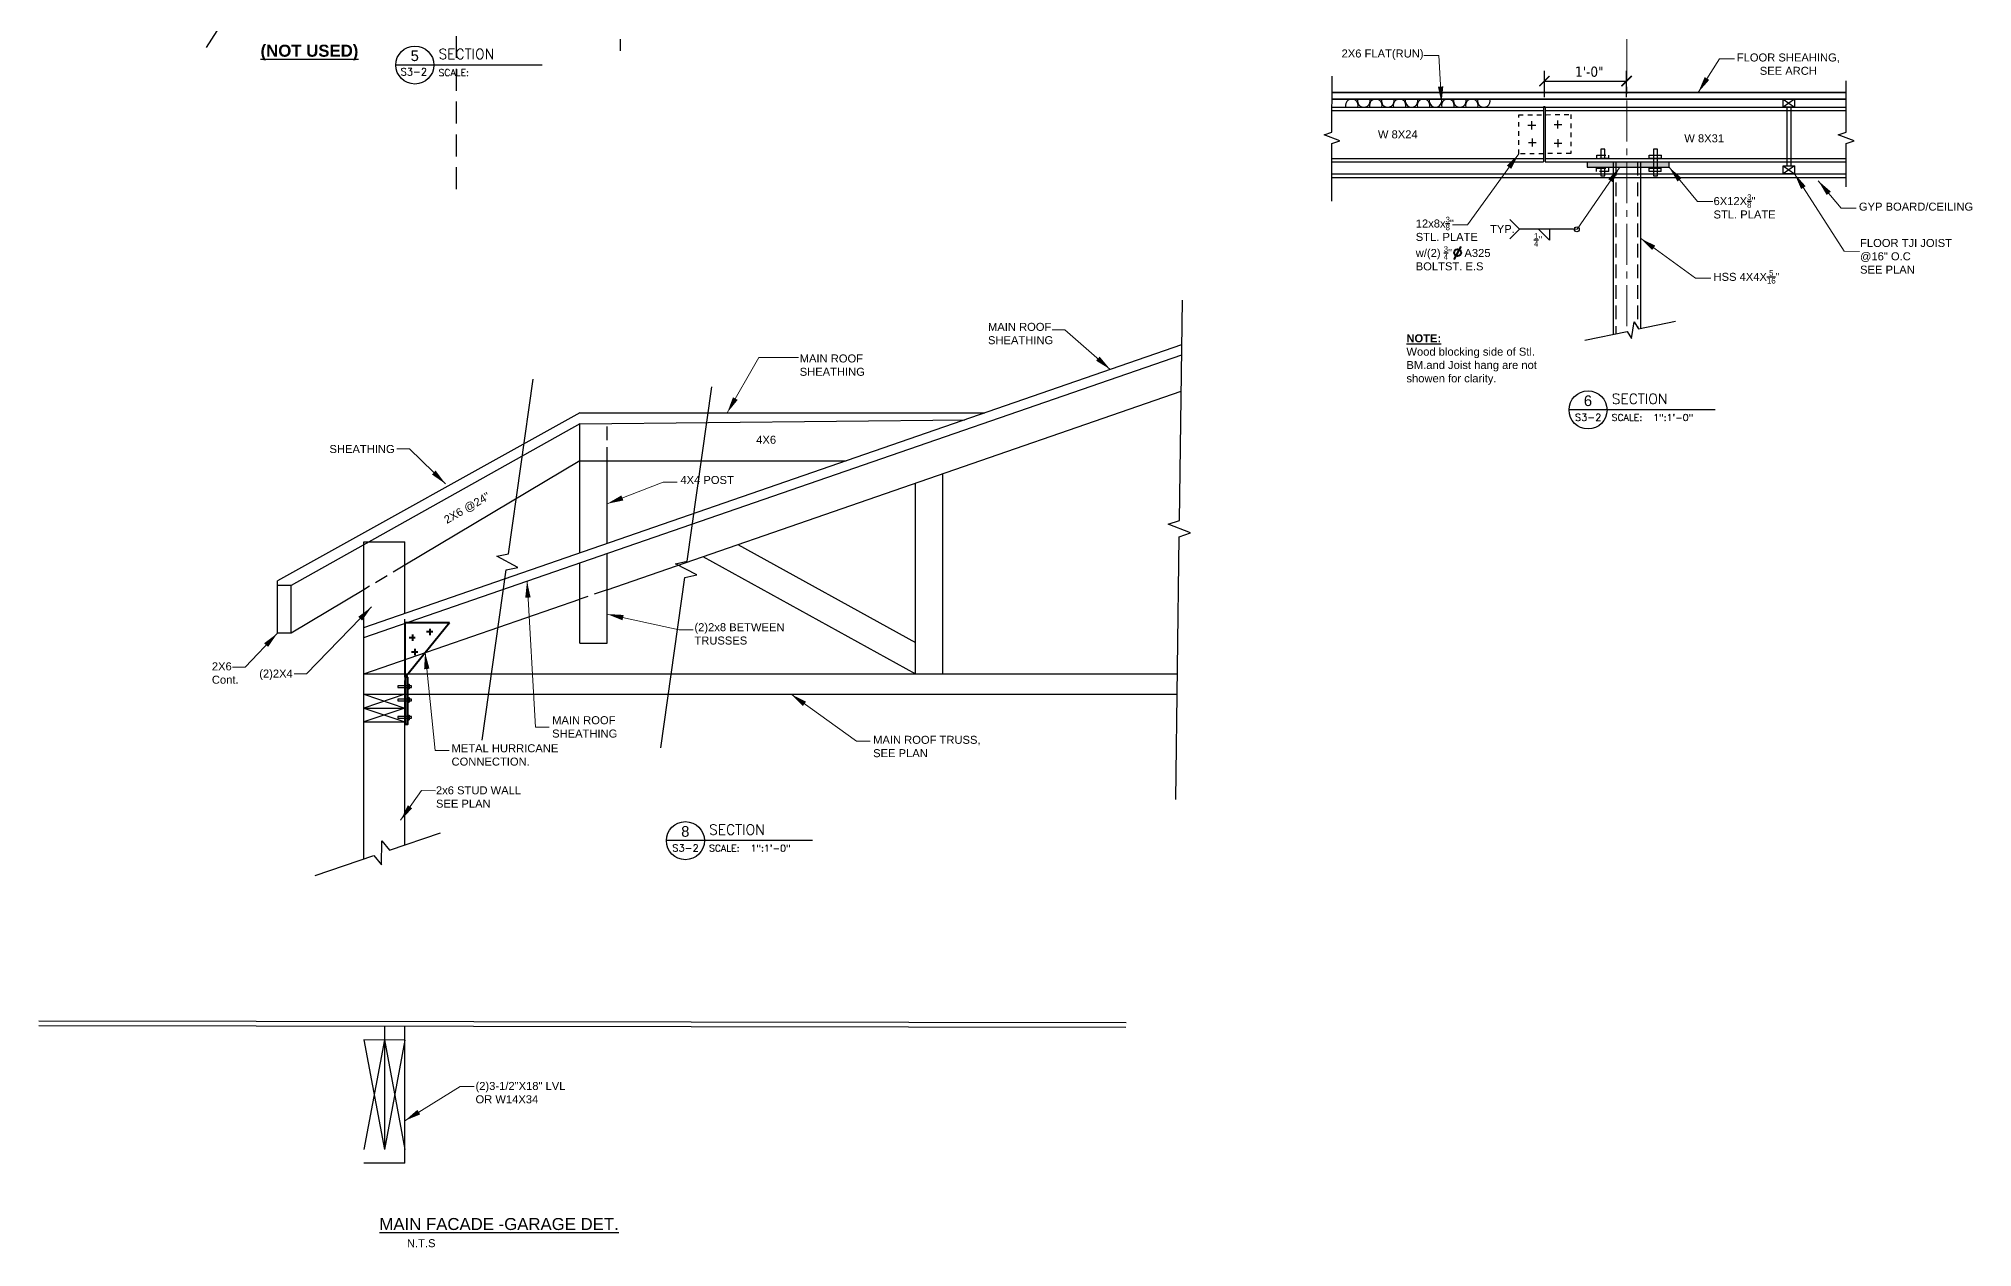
# Model space of a CAD drawing. Extents: x 4834 to 83801, y -13735 to 32221.
# Drawn here: x 12386 to 12668.9, y -5054.1 to -4877.3 of the extents above; entities that cross this region are included whole.
import ezdxf
from ezdxf.enums import TextEntityAlignment as Align

# ---------------------------------------------------------------- set-up
doc = ezdxf.new("R2010")
doc.units = 0
doc.header["$LTSCALE"] = 8
doc.header["$MEASUREMENT"] = 0
for name, pattern in [('$0$DASHED2', [0.375, 0.25, -0.125]), ('$3$HIDDEN', [0.375, 0.25, -0.125]), ('100776_PBASE$0$DASHED', [0.75, 0.5, -0.25]), ('100776_PBASE$0$DASHED2', [0.375, 0.25, -0.125]), ('AI-Linetype-13', [0.333333, 0.166667, -0.166667]), ('CENTER2', [1.125, 0.75, -0.125, 0.125, -0.125]), ('DASHDOT', [1, 0.5, -0.25, 0, -0.25])]:
    doc.linetypes.add(name, pattern=pattern)
doc.layers.get('0').update_dxf_attribs({"lineweight": 9})
doc.layers.get('DefPoints').update_dxf_attribs({"color": 17})
for name, color, linetype in [('A-TEXT', 6, 'Continuous'), ('ANNSXTEXT', 2, 'Continuous'), ('AUDIT_I_011120114236-1', 7, 'Continuous'), ('E.O.S', 10, 'Continuous'), ('S-DIM', 3, 'Continuous'), ('s-text', 6, 'Continuous')]:
    doc.layers.add(name, color=color, linetype=linetype)
for name, color, linetype, lineweight in [('DIM_DA', 4, 'Continuous', 25), ('GLAZING', 2, 'Continuous', 40), ('TEXT', 6, 'Continuous', 25)]:
    doc.layers.add(name, color=color, linetype=linetype, lineweight=lineweight)
doc.layers.add('S-GRID LINE', color=8, linetype='DASHDOT', transparency=0.6)
doc.styles.add('ANNDTTEXT', font='romans.shx')
doc.styles.add('Arial', font='arial.ttf')
doc.styles.add('ROOMS', font='arial.ttf', dxfattribs={"height": 8})
doc.styles.get("Standard").update_dxf_attribs({"font": 'stylu.ttf'})
doc.styles.add('TAHOMA 48', font='tahoma.ttf')
doc.dimstyles.new('arch1-12', dxfattribs={"dimtxt": 1.5, "dimasz": 1.5, "dimexe": 1.5, "dimexo": 1.5, "dimgap": 1.5, "dimtad": 1, "dimdec": 4, "dimzin": 3, "dimdsep": 46, "dimlunit": 4, "dimtxsty": 'Standard', "dimblk": 'ARCHTICK', "dimcen": 1.5, "dimadec": 0, "dimazin": 0, "dimtfac": 1, "dimtdec": 4, "dimtmove": 1, "dimatfit": 2, "dimfxl": 1, "dimtolj": 1, "dimtzin": 0, "dimarcsym": 0})
doc.dimstyles.new('Forum 24', dxfattribs={"dimscale": 24, "dimtxt": 0.1875, "dimasz": 0.09375, "dimexe": 0.0625, "dimexo": 0.0625, "dimgap": 0.125, "dimtad": 1, "dimdec": 4, "dimrnd": 1, "dimzin": 7, "dimdsep": 46, "dimlunit": 4, "dimtxsty": 'Standard', "dimblk": 'OBLIQUE', "dimblk1": 'DIMTICK', "dimblk2": 'OBLIQUE', "dimcen": -0.0625, "dimdle": 0.125, "dimclrd": 256, "dimclre": 256, "dimclrt": 256, "dimadec": 0, "dimazin": 0, "dimtfac": 1, "dimtdec": 4, "dimtmove": 1, "dimatfit": 3, "dimfxl": 0.0625, "dimtvp": 1.2, "dimfrac": 2, "dimtolj": 1, "dimtzin": 7, "dimlwd": 13, "dimarcsym": 0})

# ---------------------------------------------------------------- blocks, each defined once
blk = doc.blocks.new('_Oblique')
at = {"color": 0, "linetype": 'ByBlock', "lineweight": -2}
blk.add_line((-0.5, -0.5), (0.5, 0.5), dxfattribs=at)
blk = doc.blocks.new('DIMTICK')
for p, q in [((-1, 0), (1, 0)), ((0, 1), (0, -1))]:
    blk.add_line(p, q)
at = {"const_width": 0.141}
blk.add_lwpolyline([(0.71, 0.71), (-0.71, -0.71)], dxfattribs=at)
blk = doc.blocks.new('_ArchTick')
at = {"color": 0, "linetype": 'ByBlock', "const_width": 0.15}
blk.add_lwpolyline([(-0.5, -0.5), (0.5, 0.5)], dxfattribs=at)
blk = doc.blocks.new('*D2771')
at = {"layer": 'A-TEXT', "color": 0, "lineweight": -2, "transparency": 16777216}
for p, q in [((12606.26, -4885.83), (12606.26, -4882)), ((12618.3, -4885.83), (12618.3, -4882)), ((12606.26, -4883.5), (12618.3, -4883.5))]:
    blk.add_line(p, q, dxfattribs=at)
at = {"layer": 'DefPoints', "color": 0, "transparency": 16777216}
for p in [(12618.3, -4883.5), (12606.26, -4887.33), (12618.3, -4887.33)]:
    blk.add_point(p, dxfattribs=at)
at = {"layer": 'A-TEXT', "color": 0, "lineweight": -2, "transparency": 16777216, "xscale": 1.5, "yscale": 1.5, "zscale": 1.5, "rotation": 180}
blk.add_blockref('_ArchTick', (12606.26, -4883.5), dxfattribs=at)
at = {"layer": 'A-TEXT', "color": 0, "lineweight": -2, "transparency": 16777216, "xscale": 1.5, "yscale": 1.5, "zscale": 1.5}
blk.add_blockref('_ArchTick', (12618.3, -4883.5), dxfattribs=at)
at = {"layer": 'A-TEXT', "color": 0, "transparency": 16777216, "insert": (12612.84, -4882.14), "char_height": 1.5, "attachment_point": 5, "style": 'TAHOMA 48'}
blk.add_mtext('\\A1;1\'-0"', dxfattribs=at)

msp = doc.modelspace()

# ---------------------------------------------------------------- hatches: boundary and pattern name
at = {"layer": 'ANNSXTEXT', "lineweight": 40}
h = msp.add_hatch(color=2, dxfattribs=at)
h.dxf.hatch_style = 1
h.paths.add_polyline_path([(12624.50344, -4896.09263), (12624.50344, -4895.34263), (12612.50344, -4895.34263), (12612.50344, -4896.09263)])
at = {"layer": 'GLAZING'}
h = msp.add_hatch(color=2, dxfattribs=at)
h.dxf.hatch_style = 1
h.paths.add_polyline_path([(12439.59804, -4970.67405), (12439.9998, -4970.67405), (12439.9998, -4977.55684), (12439.59804, -4977.55684)])

# ---------------------------------------------------------------- linework, layer by layer
at = {"layer": 'ANNSXTEXT'}
for p, q in [((12479.29077, -4771.59319), (12410.46114, -4878.57095)), ((12433.54511, -4963.4263), (12553.21941, -4922.04893)), ((12433.54511, -4964.90269), (12553.19955, -4923.53218)), ((12469.13251, -4957.88877), (12553.12842, -4928.8472)), ((12465.13251, -4932.01921), (12420.9087, -4956.61621)), ((12465.13251, -4933.63629), (12422.9087, -4957.26652)), ((12465.13251, -4932.01921), (12524.38271, -4932.01921)), ((12465.13251, -4933.63629), (12521.46116, -4933.02934)), ((12465.13251, -4952.50496), (12465.13251, -4933.63629)), ((12465.13251, -4939.02934), (12439.54511, -4954.31643)), ((12465.13251, -4939.02934), (12504.10757, -4939.02934)), ((12469.13251, -4951.12196), (12469.13251, -4939.02934)), ((12503.79245, -4939.02934), (12504.10757, -4939.02934)), ((12518.25965, -4970.19311), (12518.25965, -4940.90307)), ((12514.25965, -4970.19311), (12514.25965, -4942.28607)), ((12433.54511, -4950.91184), (12439.54511, -4950.91184)), ((12433.54511, -4963.4263), (12433.54511, -4950.91184)), ((12439.54511, -4961.3518), (12439.54511, -4950.91184)), ((12469.13251, -4953.26105), (12469.13251, -4952.59835)), ((12469.13251, -4965.7005), (12469.13251, -4953.26105)), ((12483.16401, -4953.03738), (12514.25965, -4970.19311)), ((12488.25437, -4951.27739), (12514.25965, -4965.62473)), ((12465.13251, -4954.64405), (12465.13251, -4953.98135)), ((12465.13251, -4965.7005), (12465.13251, -4954.64405)), ((12420.9087, -4964.25579), (12420.9087, -4956.61621)), ((12422.9087, -4957.26652), (12420.9087, -4957.26652)), ((12422.9087, -4964.25579), (12422.9087, -4957.26652)), ((12433.54511, -4957.90111), (12422.9087, -4964.25579)), ((12433.54511, -4970.19311), (12465.13251, -4959.27177)), ((12422.9087, -4964.25579), (12420.9087, -4964.25579)), ((12433.54511, -4997.27499), (12433.54511, -4963.4263)), ((12465.13251, -4965.7005), (12469.13251, -4965.7005)), ((12433.54511, -4970.19311), (12552.57502, -4970.19311)), ((12433.54511, -4973.19311), (12552.53486, -4973.19311)), ((12433.54511, -4973.19311), (12439.54511, -4975.19311)), ((12439.54511, -4973.19311), (12433.54511, -4975.19311)), ((12439.54511, -4995.24535), (12439.54511, -4973.19311)), ((12433.54511, -4975.19311), (12439.54511, -4975.19311)), ((12433.54511, -4975.19311), (12439.54511, -4977.19311)), ((12439.54511, -4975.19311), (12433.54511, -4977.19311)), ((12433.54511, -4977.19311), (12439.54511, -4977.19311)), ((12545.06, -5021.2347), (12385.9788, -5020.97442)), ((12545.04036, -5021.9252), (12385.98171, -5021.66495)), ((12439.54511, -5023.7526), (12433.54511, -5023.74278)), ((12433.54511, -5023.74278), (12436.59103, -5039.74778)), ((12436.5597, -5023.74771), (12433.54511, -5039.7428)), ((12436.55578, -5021.7477), (12436.59103, -5039.74778)), ((12436.5597, -5023.74771), (12439.54511, -5039.75262)), ((12439.54511, -5023.7526), (12436.59103, -5039.74778)), ((12439.54511, -5041.75262), (12439.54511, -5021.75259)), ((12439.54184, -5041.75261), (12433.54184, -5041.7428))]:
    msp.add_line(p, q, dxfattribs=at)
at = {"layer": 'ANNSXTEXT', "color": 7, "linetype": 'CENTER2', "lineweight": 20}
msp.add_line((12618.30262, -4877.35896), (12618.30262, -4919.70081), dxfattribs=at)
at = {"layer": 'ANNSXTEXT', "color": 4, "lineweight": 35}
for p, q in [((12575.19473, -4885.15558), (12650.43036, -4885.15558)), ((12575.19296, -4886.14034), (12650.42842, -4886.14034))]:
    msp.add_line(p, q, dxfattribs=at)
at = {"layer": 'ANNSXTEXT', "lineweight": 40}
for p, q in [((12606.40262, -4887.32564), (12606.11269, -4887.32564)), ((12594.05276, -4907.68712), (12593.02599, -4909.60414)), ((12593.56503, -4908.59773), (12593.56503, -4908.59773))]:
    msp.add_line(p, q, dxfattribs=at)
at = {"layer": 'ANNSXTEXT', "linetype": '$0$DASHED2', "lineweight": 30}
for p, q in [((12616.70262, -4895.32564), (12616.70262, -4920.45272)), ((12619.90262, -4895.32564), (12619.90262, -4919.56745))]:
    msp.add_line(p, q, dxfattribs=at)
at = {"layer": 'ANNSXTEXT', "linetype": '$0$DASHED2'}
for p, q in [((12469.13251, -4939.02934), (12469.13251, -4933.02934)), ((12469.13251, -4957.88877), (12465.13251, -4959.27177))]:
    msp.add_line(p, q, dxfattribs=at)
at = {"layer": 'ANNSXTEXT', "linetype": '100776_PBASE$0$DASHED2'}
msp.add_line((12439.54511, -4954.31643), (12433.54511, -4957.90111), dxfattribs=at)
at = {"layer": 'ANNSXTEXT', "linetype": '$3$HIDDEN'}
msp.add_line((12439.54511, -4973.19311), (12439.54511, -4961.3518), dxfattribs=at)
at = {"layer": 'ANNSXTEXT', "color": 4, "linetype": 'AI-Linetype-13', "lineweight": 30, "ltscale": 0.5}
msp.add_lwpolyline([(12602.50704, -4888.46013), (12610.1208, -4888.37583), (12610.1208, -4894.07745), (12602.50704, -4894.16175)], close=True, dxfattribs=at)
at = {"layer": 'ANNSXTEXT', "color": 3, "lineweight": 30}
msp.add_lwpolyline([(12612.50344, -4896.09263), (12624.50344, -4896.09263), (12624.50344, -4895.34263), (12612.50344, -4895.34263)], close=True, dxfattribs=at)
at = {"layer": 'ANNSXTEXT', "lineweight": 40}
msp.add_circle((12593.56503, -4908.59773), 0.5032, dxfattribs=at)
at = {"layer": 'AUDIT_I_011120114236-1', "color": 6}
for p, q in [((12444.41925, -4881.15373, -48), (12438.23175, -4881.15373, -48)), ((12459.62116, -4881.15373, -48), (12444.41925, -4881.15373, -48)), ((12616.05986, -4931.59948, -48), (12609.87236, -4931.59948, -48)), ((12631.26176, -4931.59948, -48), (12616.05986, -4931.59948, -48)), ((12484.00138, -4994.59574, -48), (12477.81388, -4994.59574, -48)), ((12499.20328, -4994.59574, -48), (12484.00138, -4994.59574, -48))]:
    msp.add_line(p, q, dxfattribs=at)
for centre in [(12441.01167, -4881.15373, -48), (12612.65228, -4931.59948, -48), (12480.5938, -4994.59574, -48)]:
    msp.add_circle(centre, 2.77992, dxfattribs=at)
at = {"layer": 'DIM_DA', "color": 4, "linetype": 'ByBlock'}
for p, q in [((12575.19263, -4887.82564), (12606.11269, -4887.82564)), ((12575.19397, -4887.32564), (12606.11269, -4887.32564)), ((12606.11269, -4887.32564), (12606.11269, -4895.32564)), ((12606.40262, -4887.32564), (12606.40262, -4895.32564)), ((12606.40262, -4887.32564), (12650.42863, -4887.32564)), ((12606.40262, -4887.82564), (12650.4273, -4887.82564)), ((12641.18126, -4886.14034), (12642.85976, -4887.31508)), ((12642.85976, -4886.14034), (12641.18126, -4887.31508)), ((12641.74725, -4887.32564), (12641.74725, -4895.88539)), ((12642.33549, -4887.32564), (12642.33549, -4895.88539)), ((12603.86411, -4889.96582), (12604.993, -4889.96582)), ((12604.39276, -4889.3845), (12604.39276, -4890.56148)), ((12607.67215, -4889.85214), (12608.80104, -4889.85214)), ((12608.2008, -4889.27083), (12608.2008, -4890.44781)), ((12603.94866, -4892.47367), (12605.07755, -4892.47367)), ((12604.47731, -4891.89235), (12604.47731, -4893.06934)), ((12607.70014, -4892.55892), (12608.82904, -4892.55892)), ((12608.2288, -4891.97761), (12608.2288, -4893.15459)), ((12575.17258, -4895.32564), (12606.11269, -4895.32564)), ((12575.17392, -4894.82564), (12606.11269, -4894.82564)), ((12606.40262, -4894.82564), (12650.40859, -4894.82564)), ((12606.40262, -4895.32564), (12650.40725, -4895.32564)), ((12616.30262, -4895.32564), (12616.30262, -4920.53627)), ((12620.30262, -4895.32564), (12620.30262, -4919.70081)), ((12641.18126, -4895.88539), (12642.85976, -4897.06014)), ((12642.85976, -4895.88539), (12641.18126, -4897.06014)), ((12575.16644, -4897.62181), (12650.40111, -4897.62181)), ((12575.16795, -4897.06014), (12650.40261, -4897.06014))]:
    msp.add_line(p, q, dxfattribs=at)
for points in [[(12641.18126, -4886.14034), (12642.85976, -4886.14034), (12642.85976, -4887.31508), (12641.18126, -4887.31508)], [(12641.18126, -4895.88539), (12642.85976, -4895.88539), (12642.85976, -4897.06014), (12641.18126, -4897.06014)]]:
    msp.add_lwpolyline(points, close=True, dxfattribs=at)
for centre, start, end in [((12578.08906, -4887.07089), 344.1645847, 195.8354153), ((12579.84037, -4886.39095), 164.1645847, 15.8354153), ((12581.59162, -4887.07089), 344.1645847, 195.8354153), ((12583.34293, -4886.39095), 164.1645847, 15.8354153), ((12585.0826, -4887.06834), 344.1645847, 195.8354153), ((12586.83391, -4886.3884), 164.1645847, 15.8354153), ((12588.58516, -4887.06834), 344.1645847, 195.8354153), ((12590.33647, -4886.3884), 164.1645847, 15.8354153), ((12592.14984, -4887.07089), 344.1645847, 195.8354153), ((12593.90115, -4886.39095), 164.1645847, 15.8354153), ((12595.6524, -4887.07089), 344.1645847, 195.8354153), ((12597.40372, -4886.39095), 164.1645847, 15.8354153)]:
    msp.add_arc(centre, 0.93357, start, end, dxfattribs=at)
at = {"layer": 'E.O.S', "color": 4, "linetype": 'AI-Linetype-13'}
for p, q in [((12613.89949, -4896.72963), (12613.89949, -4896.21728)), ((12613.93341, -4894.82928), (12613.93341, -4894.31693)), ((12615.67941, -4896.72963), (12615.67941, -4896.21728)), ((12615.71333, -4894.82928), (12615.71333, -4894.31693)), ((12614.53326, -4897.3627), (12615.13083, -4897.3627))]:
    msp.add_line(p, q, dxfattribs=at)
at = {"layer": 'E.O.S', "color": 4}
for p, q in [((12621.58, -4896.72963), (12621.58, -4896.21728)), ((12621.61392, -4894.82928), (12621.61392, -4894.31693)), ((12623.35993, -4896.72963), (12623.35993, -4896.21728)), ((12623.39385, -4894.82928), (12623.39385, -4894.31693)), ((12622.21378, -4897.3627), (12622.81135, -4897.3627)), ((12438.53846, -4971.94235), (12438.53846, -4972.17458)), ((12440.00107, -4971.70924), (12440.20017, -4971.70924)), ((12440.00107, -4972.40094), (12440.20017, -4972.40094)), ((12438.54446, -4973.90267), (12438.54446, -4974.1349)), ((12440.00707, -4973.66956), (12440.20618, -4973.66956)), ((12440.00707, -4974.36126), (12440.20618, -4974.36126)), ((12438.54446, -4976.456), (12438.54446, -4976.68823)), ((12440.00707, -4976.22289), (12440.20618, -4976.22289)), ((12440.00707, -4976.91459), (12440.20618, -4976.91459))]:
    msp.add_line(p, q, dxfattribs=at)
at = {"layer": 'E.O.S', "color": 4, "linetype": 'AI-Linetype-13'}
for points in [[(12615.13083, -4897.3627), (12615.13083, -4893.46295), (12614.53326, -4893.46295), (12614.53326, -4897.3627)], [(12613.89949, -4896.21728), (12615.67941, -4896.21728)], [(12615.67941, -4896.72963), (12613.89949, -4896.72963)], [(12613.93341, -4894.31693), (12615.71333, -4894.31693)], [(12615.71333, -4894.82928), (12613.93341, -4894.82928)]]:
    msp.add_lwpolyline(points, dxfattribs=at)
at = {"layer": 'E.O.S', "color": 4}
for points in [[(12622.81135, -4897.3627), (12622.81135, -4893.46295), (12622.21378, -4893.46295), (12622.21378, -4897.3627)], [(12621.58, -4896.21728), (12623.35993, -4896.21728)], [(12623.35993, -4896.72963), (12621.58, -4896.72963)], [(12621.61392, -4894.31693), (12623.39385, -4894.31693)], [(12623.39385, -4894.82928), (12621.61392, -4894.82928)], [(12438.53846, -4972.17458), (12440.53204, -4972.17458), (12440.53204, -4971.94235), (12438.53846, -4971.94235)], [(12440.00107, -4972.40094), (12440.00107, -4971.70924)], [(12440.20017, -4971.70924), (12440.20017, -4972.40094)], [(12438.54446, -4974.1349), (12440.53805, -4974.1349), (12440.53805, -4973.90267), (12438.54446, -4973.90267)], [(12440.00707, -4974.36126), (12440.00707, -4973.66956)], [(12440.20618, -4973.66956), (12440.20618, -4974.36126)], [(12438.54446, -4976.68823), (12440.53805, -4976.68823), (12440.53805, -4976.456), (12438.54446, -4976.456)], [(12440.00707, -4976.91459), (12440.00707, -4976.22289)], [(12440.20618, -4976.22289), (12440.20618, -4976.91459)]]:
    msp.add_lwpolyline(points, dxfattribs=at)
at = {"layer": 'GLAZING', "color": 2}
for p, q in [((12439.59708, -4970.67405), (12439.59708, -4962.68695)), ((12439.59708, -4962.68695), (12446.09578, -4962.68695)), ((12439.59804, -4970.6715), (12446.09578, -4962.68695)), ((12440.67895, -4964.45914), (12440.67895, -4965.37372)), ((12443.62361, -4964.07538), (12442.71068, -4964.07538)), ((12443.22403, -4963.61079), (12443.22403, -4964.52537)), ((12441.07853, -4964.92373), (12440.1656, -4964.92373)), ((12441.45169, -4967.02708), (12440.53877, -4967.02708)), ((12441.00998, -4966.537), (12441.00998, -4967.47116))]:
    msp.add_line(p, q, dxfattribs=at)
msp.add_lwpolyline([(12439.9998, -4970.6715), (12439.59804, -4970.6715), (12439.59804, -4977.55684), (12439.9998, -4977.55684)], close=True, dxfattribs=at)
at = {"layer": 'S-DIM', "linetype": 'Continuous'}
for points in [[(12575.16282, -4901.07963), (12575.17978, -4892.63314), (12576.33299, -4892.2169), (12574.03105, -4891.37208), (12575.18426, -4890.95584), (12575.19904, -4882.77064)], [(12650.39749, -4898.978), (12650.41445, -4892.63314), (12651.56766, -4892.2169), (12649.26572, -4891.37208), (12650.41893, -4890.95584), (12650.43371, -4883.45429)], [(12552.32914, -4988.5636), (12552.84338, -4950.14288), (12554.4971, -4949.56592), (12551.22173, -4948.32389), (12552.87545, -4947.74693), (12553.30654, -4915.53881)], [(12612.16895, -4921.39965), (12618.37979, -4920.10242), (12619.02581, -4921.14444), (12619.37565, -4918.71746), (12620.02167, -4919.75949), (12625.43321, -4918.6292)], [(12450.85763, -4979.918), (12454.38242, -4954.99714), (12456.09594, -4954.6345), (12453.00447, -4952.98723), (12454.71799, -4952.62459), (12458.32594, -4927.11586)], [(12477.00847, -4981.02278), (12480.53327, -4956.10192), (12482.24679, -4955.73928), (12479.15532, -4954.09202), (12480.86884, -4953.72937), (12484.47678, -4928.22064)], [(12426.44375, -4999.67719), (12435.02991, -4996.77272), (12436.12475, -4998.13983), (12436.20488, -4994.63779), (12437.29972, -4996.0049), (12444.78087, -4993.47423)]]:
    msp.add_lwpolyline(points, dxfattribs=at)
at = {"layer": 'S-GRID LINE', "linetype": '100776_PBASE$0$DASHED', "ltscale": 0.8}
for p, q in [((12471.04538, -4848.59042), (12471.04538, -4879.05994)), ((12447.04538, -4862.5067), (12447.04538, -4900.79692))]:
    msp.add_line(p, q, dxfattribs=at)
at = {"layer": 's-text'}
for p, q in [((12602.6265, -4905.16221), (12601.21777, -4903.75348)), ((12602.6265, -4905.16221), (12601.21777, -4906.57094)), ((12610.44969, -4905.16221), (12602.6265, -4905.16221)), ((12607.00363, -4906.77218), (12605.39365, -4905.16221)), ((12607.00363, -4905.16221), (12607.00363, -4906.77218))]:
    msp.add_line(p, q, dxfattribs=at)
at = {"layer": 'TEXT'}
msp.add_circle((12611.0173, -4905.17799), 0.35412, dxfattribs=at)

# ---------------------------------------------------------------- texts
at = {"layer": 'ANNSXTEXT', "color": 3, "style": 'ANNDTTEXT'}
for s, height, p in [('SECTION', 1.485, (12444.47654, -4880.28132, -48)), ('SCALE:', 0.99, (12444.47654, -4882.75632, -48)), ('SECTION', 1.485, (12616.11715, -4930.72706, -48)), ('SCALE:', 0.99, (12616.11715, -4933.20206, -48)), ('SECTION', 1.485, (12484.05867, -4993.72333, -48)), ('SCALE:', 0.99, (12484.05867, -4996.19833, -48))]:
    msp.add_text(s, height=height, dxfattribs=at).set_placement(p)
at = {"layer": 'ANNSXTEXT', "color": 3}
for tag, height, style, p in [('5', 1.55727, 'Arial', (12440.99914, -4879.80647, -48)), ('S3-2', 1.04247, 'ANNDTTEXT', (12440.86263, -4882.1419, -62.4)), ('6', 1.55727, 'Arial', (12612.63975, -4930.25221, -48)), ('S3-2', 1.04247, 'ANNDTTEXT', (12612.66874, -4932.68447, -62.4)), ('8', 1.55727, 'Arial', (12480.58127, -4993.24848, -48)), ('S3-2', 1.04247, 'ANNDTTEXT', (12480.61025, -4995.68074, -62.4))]:
    msp.add_attdef(tag, text='1', height=height, dxfattribs=dict(at, style=style)).set_placement(p, align=Align.MIDDLE)
at = {"layer": 'ANNSXTEXT', "color": 3, "style": 'ANNDTTEXT', "flags": 4}
for p in [(12622.18462, -4933.20206, -48), (12490.12613, -4996.19833, -48)]:
    msp.add_attdef('1":1\'-0"', p, '', height=0.99, dxfattribs=at)
at = {"layer": 'TEXT', "attachment_point": 5, "style": 'ROOMS'}
for s, insert, char_height, width in [('\\A1;\\pxql;{\\fArial|b1|i0|c0|p34;\\L(NOT USED)}', (12431.29224, -4879.32324), 1.7557586, 25.7009275), ('\\A1;\\pxql;2X6 FLAT(RUN)', (12585.15807, -4879.64025), 1.1705057, 17.1339517), ('\\A1;FLOOR SHEAHING,\\PSEE ARCH', (12641.95296, -4881.03195), 1.1705057, 17.1339517), ('\\A1;\\pxql;W 8X24', (12590.47496, -4891.29798), 1.1705057, 17.1339517), ('\\A1;\\pxql;W 8X31', (12635.30138, -4891.88328), 1.1705057, 17.1339517), ('\\A1;\\pxql;6X12X{\\H0.7x;\\S3/8;}"\\PSTL. PLATE', (12639.57714, -4901.83845), 1.1705057, 17.1339517), ('\\A1;\\pxql;GYP BOARD/CEILING', (12660.84377, -4901.87134), 1.1705057, 17.1339517), ('\\A1;\\pxql;12x8x{\\H0.7x;\\S3/8;}"\\PSTL. PLATE\\Pw/(2) {\\H0.7x;\\S3/4;}"    A325 BOLTST. E.S', (12596.01296, -4907.27504), 1.1705057, 17.1339517), ('\\A1;\\pxql;TYP.', (12606.87248, -4905.12991), 1.1705057, 17.1339517), ('\\A1;\\pxql;{\\H0.7x;\\S1/4;}"', (12613.31023, -4906.72582), 1.1705057, 17.1339517), ('\\A1;\\pxql;FLOOR TJI JOIST\\P@16" O.C\\PSEE PLAN', (12661.01806, -4909.1363), 1.1705057, 17.1339517), ('\\A1;\\pxql;HSS 4X4X{\\H0.7x;\\S5/16;}"', (12639.57714, -4912.13208), 1.1705057, 17.1339517), ('\\A1;\\pxql;MAIN ROOF\\PSHEATHING', (12533.43178, -4920.43081), 1.1705057, 17.1339517), ('\\A1;\\pxql;{\\fArial|b1|i0|c0|p34;\\LNOTE:}\\PWood blocking side of Stl. BM.and Joist hang are not showen for clarity.', (12598.10773, -4924.22503), 1.1705057, 24.0518322), ('\\A1;\\pxql;MAIN ROOF\\PSHEATHING', (12505.88448, -4925.05247), 1.1705057, 17.1339517), ('\\A1;\\pxql;4X6', (12499.52266, -4935.96918), 1.1705057, 17.1339517), ('\\A1;\\pxql;SHEATHING', (12437.09009, -4937.32388), 1.1705057, 17.1339517), ('\\A1;\\pxql;4X4 POST', (12488.43045, -4941.84786), 1.1705057, 17.1339517), ('\\A1;\\pxql;(2)2x8 BETWEEN\\PTRUSSES', (12490.48239, -4964.35667), 1.1705057, 17.1339517), ('\\A1;\\pxql;2X6\\PCont.', (12419.88278, -4970.08753), 1.1705057, 17.1339517), ('\\A1;\\pxql;(2)2X4', (12426.81587, -4970.33443), 1.1705057, 17.1339517), ('\\A1;\\pxql;MAIN ROOF\\PSHEATHING', (12469.6648, -4977.96277), 1.1705057, 17.1339517), ('\\A1;\\pxql;METAL HURRICANE\\PCONNECTION.', (12454.94656, -4982.06352), 1.1705057, 17.1339517), ('\\A1;\\pxql;MAIN ROOF TRUSS,\\PSEE PLAN', (12516.62597, -4980.82985), 1.1705057, 17.1339517), ('\\A1;\\pxql;2x6 STUD WALL\\PSEE PLAN', (12452.66998, -4988.21432), 1.1705057, 17.1339517), ('\\A1;\\pxi-3,l4,ql,t4;(2)3-1/2"X18" LVL\\POR W14X34', (12457.28394, -5031.45361), 1.1705057, 17.1339517), ('\\A1;\\pxi-3,l4,ql,t4;{\\LMAIN FACADE -GARAGE DET.}', (12454.11289, -5050.67574), 1.7557586, 40.0863685), ('\\A1;\\pxi-3,l4,ql,t4;N.T.S', (12447.25281, -5053.47804), 1.1705057, 17.1339517)]:
    msp.add_mtext(s, dxfattribs=dict(at, insert=insert, char_height=char_height, width=width))
at = {"layer": 'TEXT', "insert": (12452.88908, -4943.59955), "char_height": 1.1705057, "width": 17.1339517, "attachment_point": 5, "rotation": 29.9885885, "style": 'ROOMS'}
msp.add_mtext('\\A1;\\pxql;2X6 @24"', dxfattribs=at)

# ---------------------------------------------------------------- dimensions: what is measured, and where the dimension line sits
at = {"layer": 'A-TEXT', "color": 2}
dim = msp.add_linear_dim(base=(12618.30262, -4883.49664), p1=(12606.26429, -4887.32564), p2=(12618.30262, -4887.32564), angle=180, text='1\'-0"', dimstyle='arch1-12', override={"dimtxsty": 'TAHOMA 48'}, dxfattribs=at)
dim.commit()
dim.dimension.update_dxf_attribs({"geometry": '*D2771', "text_midpoint": (12612.8409, -4884.41665), "dimtype": 160})

# ---------------------------------------------------------------- leaders
at = {"layer": 'TEXT'}
for points in [[(12591.21673, -4886.69937), (12590.82946, -4879.76466), (12588.61221, -4879.77081)], [(12628.76889, -4885.15558), (12631.86658, -4880.23928), (12634.08383, -4880.24543)], [(12602.50704, -4894.16175), (12595.03106, -4904.54066), (12592.81381, -4904.54681)], [(12617.2993, -4896.09263), (12611.03828, -4905.15597), (12608.82102, -4905.16212)], [(12624.50344, -4896.09263), (12628.68738, -4901.1004), (12630.90463, -4901.10655)], [(12642.85976, -4897.06014), (12650.1283, -4908.39825), (12652.34555, -4908.4044)], [(12646.33426, -4898.07907), (12649.6629, -4902.06312), (12651.88015, -4902.06927)], [(12620.30262, -4906.49186), (12628.39349, -4912.31908), (12630.61074, -4912.32523)], [(12542.75066, -4925.6685), (12536.08301, -4919.89542), (12534.23705, -4919.90054)], [(12486.70974, -4932.01921), (12491.33204, -4923.92056), (12497.16137, -4923.93673)], [(12445.50753, -4942.427), (12440.21399, -4937.29043), (12438.36803, -4937.29555)], [(12469.13251, -4945.32851), (12477.33635, -4942.1785), (12479.37433, -4942.18415)], [(12457.42179, -4956.64733), (12458.6425, -4978.00649), (12460.68047, -4978.01214)], [(12434.67827, -4960.41093), (12425.18472, -4970.21128), (12423.33877, -4970.2164)], [(12469.13251, -4961.45687), (12479.68424, -4963.76799), (12481.72221, -4963.77365)], [(12420.9087, -4964.25579), (12416.18447, -4969.21698), (12414.33851, -4969.2221)], [(12442.50969, -4967.09361), (12444.00939, -4981.40102), (12446.04736, -4981.40667)], [(12496.05973, -4973.19311), (12505.60366, -4980.03193), (12507.64163, -4980.03758)], [(12438.92268, -4991.60206), (12441.98944, -4987.27901), (12444.02742, -4987.28466)], [(12439.54511, -5035.55571), (12447.65568, -5030.55053), (12449.69365, -5030.55618)]]:
    msp.add_leader(points, dimstyle='Forum 24', override={"dimasz": 0.1, "dimtad": 0}, dxfattribs=at)

doc.saveas('drawing.dxf')
